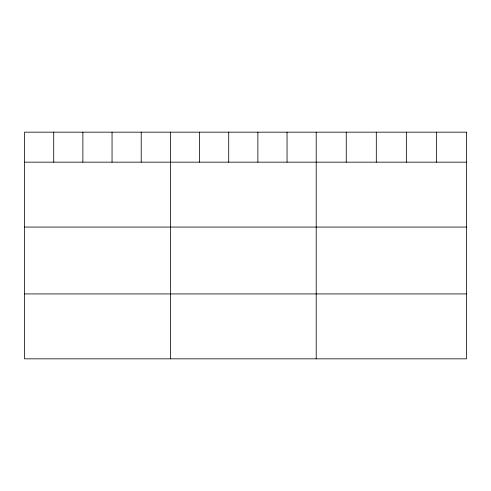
<?xml version="1.0" encoding="UTF-8"?>
<svg xmlns="http://www.w3.org/2000/svg" width="491" height="491" viewBox="0 0 491 491"><rect width="100%" height="100%" fill="white"/><g stroke="black" fill="none" stroke-linecap="round" stroke-linejoin="round"><path stroke-width="0.74" d="M24.55 162.165L466.45 162.165M24.55 227.063L466.45 227.063M24.55 293.931L466.45 293.931M436.401 132.165L436.401 162.165M406.352 132.165L406.352 162.165M376.302 132.165L376.302 162.165M346.253 132.165L346.253 162.165M316.204 132.165L316.204 358.835M287.039 132.165L287.039 162.165M257.873 132.165L257.873 162.165M228.708 132.165L228.708 162.165M199.542 132.165L199.542 162.165M170.377 132.165L170.377 358.835M141.212 132.165L141.212 162.165M112.046 132.165L112.046 162.165M82.881 132.165L82.881 162.165M53.715 132.165L53.715 162.165M466.45 132.165L24.55 132.165L24.55 358.835L466.45 358.835L466.45 132.165"/></g></svg>
